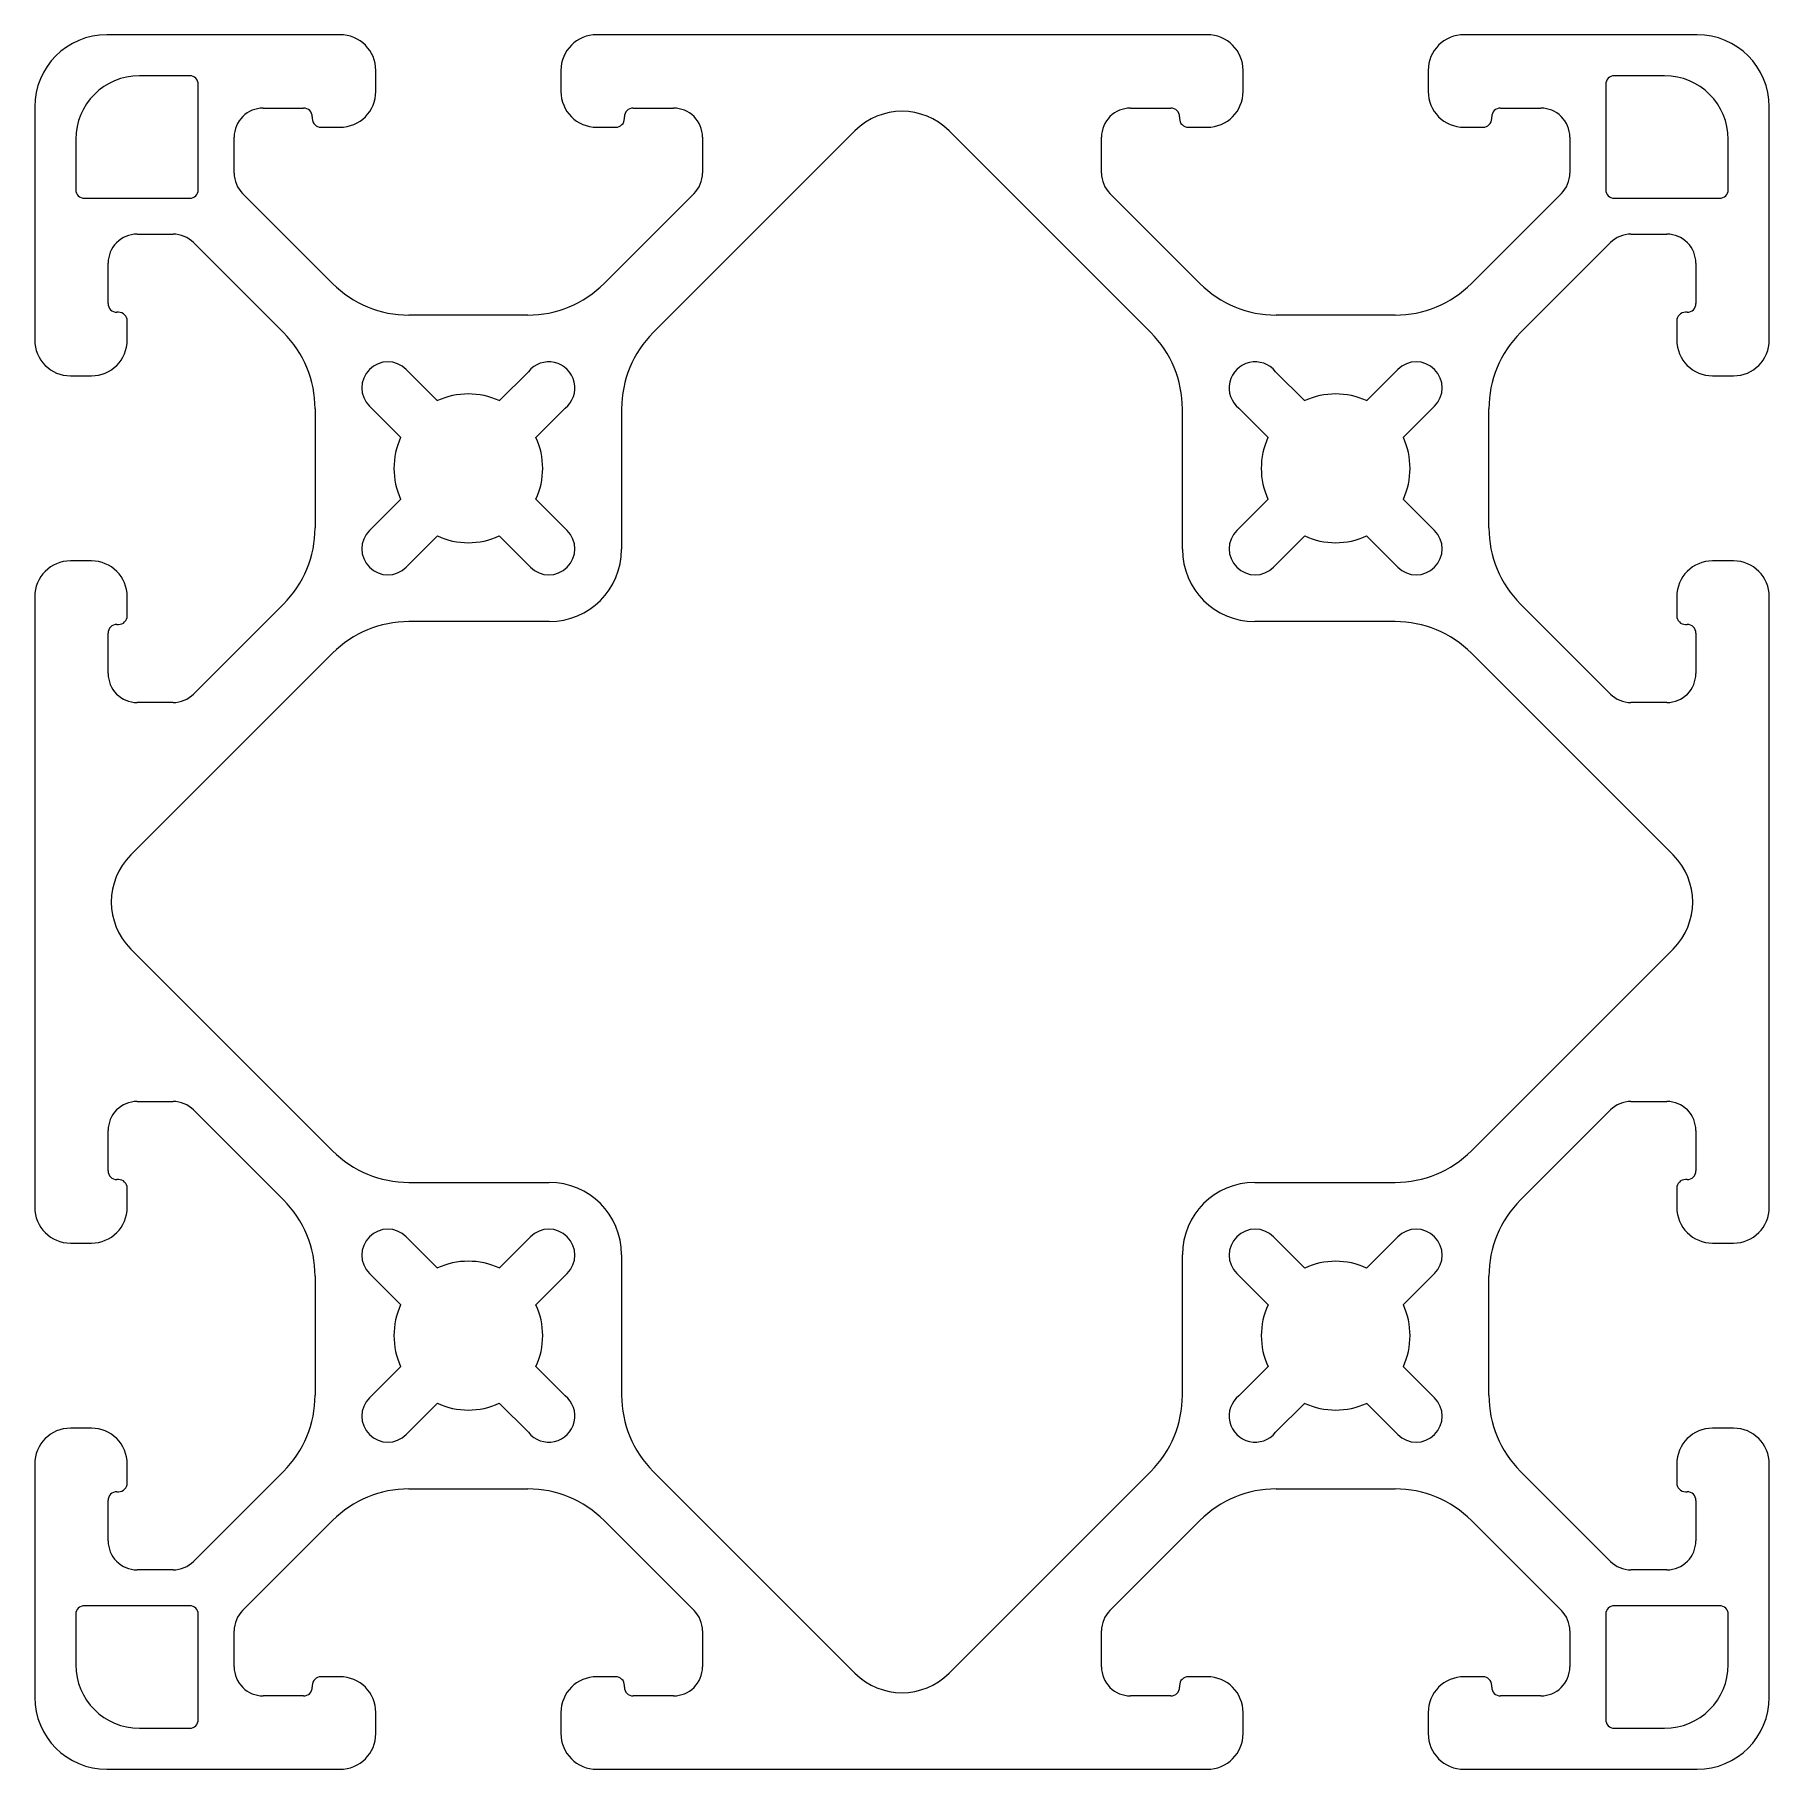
# Model space of a CAD drawing. Header units: inches. Extents: x -1.5 to 1.5, y -1.5 to 1.5.
import ezdxf

# ---------------------------------------------------------------- set-up
doc = ezdxf.new("R2010")
doc.units = ezdxf.units.IN
doc.header["$MEASUREMENT"] = 0

msp = doc.modelspace()

# ---------------------------------------------------------------- linework, layer by layer
at = {"color": 7, "linetype": 'Continuous', "lineweight": 15}
for p, q in [((-0.972, 1.5), (-1.375, 1.5)), ((0.528, 1.5), (-0.528, 1.5)), ((1.375, 1.5), (0.972, 1.5)), ((-1.232, 1.429), (-1.319, 1.429)), ((-1.217, 1.232), (-1.217, 1.414)), ((-0.91, 1.402), (-0.91, 1.438)), ((-0.59, 1.438), (-0.59, 1.402)), ((0.59, 1.402), (0.59, 1.438)), ((0.91, 1.438), (0.91, 1.402)), ((1.217, 1.414), (1.217, 1.232)), ((1.319, 1.429), (1.232, 1.429)), ((-1.5, 1.375), (-1.5, 0.972)), ((-1.1048, 1.373), (-1.035, 1.373)), ((-1.02, 1.358), (-1.02, 1.355)), ((-0.48, 1.355), (-0.48, 1.358)), ((-0.465, 1.373), (-0.3952, 1.373)), ((0.3952, 1.373), (0.465, 1.373)), ((0.48, 1.358), (0.48, 1.355)), ((1.02, 1.355), (1.02, 1.358)), ((1.035, 1.373), (1.1048, 1.373)), ((1.5, 0.972), (1.5, 1.375)), ((-1.155, 1.2606), (-1.155, 1.323)), ((-1.005, 1.34), (-0.972, 1.34)), ((-0.528, 1.34), (-0.495, 1.34)), ((-0.0813, 1.3338), (-0.4302, 0.9849)), ((-0.345, 1.323), (-0.345, 1.2606)), ((0.4302, 0.9849), (0.0813, 1.3338)), ((0.345, 1.2606), (0.345, 1.323)), ((0.495, 1.34), (0.528, 1.34)), ((0.972, 1.34), (1.005, 1.34)), ((1.155, 1.323), (1.155, 1.2606)), ((-1.429, 1.319), (-1.429, 1.232)), ((1.429, 1.232), (1.429, 1.319)), ((-1.414, 1.217), (-1.232, 1.217)), ((-0.9849, 1.0698), (-1.1404, 1.2252)), ((-0.3596, 1.2252), (-0.5151, 1.0698)), ((0.5151, 1.0698), (0.3596, 1.2252)), ((1.1404, 1.2252), (0.9849, 1.0698)), ((1.232, 1.217), (1.414, 1.217)), ((-1.323, 1.155), (-1.2606, 1.155)), ((-1.2252, 1.1404), (-1.0698, 0.9849)), ((1.0698, 0.9849), (1.2252, 1.1404)), ((1.2606, 1.155), (1.323, 1.155)), ((-1.373, 1.035), (-1.373, 1.1048)), ((1.373, 1.1048), (1.373, 1.035)), ((-1.355, 1.02), (-1.358, 1.02)), ((-1.34, 0.972), (-1.34, 1.005)), ((-0.6473, 1.015), (-0.8527, 1.015)), ((0.8527, 1.015), (0.6473, 1.015)), ((1.34, 1.005), (1.34, 0.972)), ((1.358, 1.02), (1.355, 1.02)), ((-1.438, 0.91), (-1.402, 0.91)), ((-0.8034, 0.867), (-0.8574, 0.921)), ((-0.6461, 0.9172), (-0.6966, 0.867)), ((0.6966, 0.867), (0.6461, 0.9172)), ((0.8574, 0.921), (0.8034, 0.867)), ((1.402, 0.91), (1.438, 0.91)), ((-1.015, 0.8527), (-1.015, 0.6473)), ((-0.921, 0.8574), (-0.867, 0.8034)), ((-0.633, 0.8034), (-0.5828, 0.8539)), ((-0.485, 0.8527), (-0.485, 0.61)), ((0.485, 0.61), (0.485, 0.8527)), ((0.5828, 0.8539), (0.633, 0.8034)), ((0.867, 0.8034), (0.921, 0.8574)), ((1.015, 0.6473), (1.015, 0.8527)), ((-0.867, 0.6966), (-0.921, 0.6426)), ((-0.579, 0.6426), (-0.633, 0.6966)), ((0.633, 0.6966), (0.579, 0.6426)), ((0.921, 0.6426), (0.867, 0.6966)), ((-0.8574, 0.579), (-0.8034, 0.633)), ((-0.6966, 0.633), (-0.6426, 0.579)), ((0.6426, 0.579), (0.6966, 0.633)), ((0.8034, 0.633), (0.8574, 0.579)), ((-1.402, 0.59), (-1.438, 0.59)), ((1.438, 0.59), (1.402, 0.59)), ((-1.5, 0.528), (-1.5, -0.528)), ((-1.34, 0.495), (-1.34, 0.528)), ((-1.0698, 0.5151), (-1.2252, 0.3596)), ((1.2252, 0.3596), (1.0698, 0.5151)), ((1.34, 0.528), (1.34, 0.495)), ((1.5, -0.528), (1.5, 0.528)), ((-1.358, 0.48), (-1.355, 0.48)), ((-0.61, 0.485), (-0.8527, 0.485)), ((0.8527, 0.485), (0.61, 0.485)), ((1.355, 0.48), (1.358, 0.48)), ((-1.373, 0.3952), (-1.373, 0.465)), ((1.373, 0.465), (1.373, 0.3952)), ((-0.9849, 0.4302), (-1.3338, 0.0813)), ((1.3338, 0.0813), (0.9849, 0.4302)), ((-1.2606, 0.345), (-1.323, 0.345)), ((1.323, 0.345), (1.2606, 0.345)), ((-1.3338, -0.0813), (-0.9849, -0.4302)), ((0.9849, -0.4302), (1.3338, -0.0813)), ((-1.323, -0.345), (-1.2606, -0.345)), ((-1.2252, -0.3596), (-1.0698, -0.5151)), ((1.0698, -0.5151), (1.2252, -0.3596)), ((1.2606, -0.345), (1.323, -0.345)), ((-1.373, -0.465), (-1.373, -0.3952)), ((1.373, -0.3952), (1.373, -0.465)), ((-1.355, -0.48), (-1.358, -0.48)), ((-1.34, -0.528), (-1.34, -0.495)), ((-0.8527, -0.485), (-0.61, -0.485)), ((0.61, -0.485), (0.8527, -0.485)), ((1.34, -0.495), (1.34, -0.528)), ((1.358, -0.48), (1.355, -0.48)), ((-1.438, -0.59), (-1.402, -0.59)), ((-0.8034, -0.633), (-0.8574, -0.579)), ((-0.6426, -0.579), (-0.6966, -0.633)), ((0.6966, -0.633), (0.6426, -0.579)), ((0.8574, -0.579), (0.8034, -0.633)), ((1.402, -0.59), (1.438, -0.59)), ((-0.485, -0.61), (-0.485, -0.8527)), ((0.485, -0.8527), (0.485, -0.61)), ((-1.015, -0.6473), (-1.015, -0.8527)), ((-0.921, -0.6426), (-0.867, -0.6966)), ((-0.633, -0.6966), (-0.579, -0.6426)), ((0.579, -0.6426), (0.633, -0.6966)), ((0.867, -0.6966), (0.921, -0.6426)), ((1.015, -0.8527), (1.015, -0.6473)), ((-0.867, -0.8034), (-0.921, -0.8574)), ((-0.5828, -0.8539), (-0.633, -0.8034)), ((0.633, -0.8034), (0.5828, -0.8539)), ((0.921, -0.8574), (0.867, -0.8034)), ((-0.8574, -0.921), (-0.8034, -0.867)), ((-0.6966, -0.867), (-0.6461, -0.9172)), ((0.6461, -0.9172), (0.6966, -0.867)), ((0.8034, -0.867), (0.8574, -0.921)), ((-1.402, -0.91), (-1.438, -0.91)), ((1.438, -0.91), (1.402, -0.91)), ((-1.5, -0.972), (-1.5, -1.375)), ((-1.34, -1.005), (-1.34, -0.972)), ((-1.0698, -0.9849), (-1.2252, -1.1404)), ((-0.4302, -0.9849), (-0.0813, -1.3338)), ((0.0813, -1.3338), (0.4302, -0.9849)), ((1.2252, -1.1404), (1.0698, -0.9849)), ((1.34, -0.972), (1.34, -1.005)), ((1.5, -1.375), (1.5, -0.972)), ((-1.358, -1.02), (-1.355, -1.02)), ((-0.8527, -1.015), (-0.6473, -1.015)), ((0.6473, -1.015), (0.8527, -1.015)), ((1.355, -1.02), (1.358, -1.02)), ((-1.373, -1.1048), (-1.373, -1.035)), ((1.373, -1.035), (1.373, -1.1048)), ((-1.1404, -1.2252), (-0.9849, -1.0698)), ((-0.5151, -1.0698), (-0.3596, -1.2252)), ((0.3596, -1.2252), (0.5151, -1.0698)), ((0.9849, -1.0698), (1.1404, -1.2252)), ((-1.2606, -1.155), (-1.323, -1.155)), ((1.323, -1.155), (1.2606, -1.155)), ((-1.232, -1.217), (-1.414, -1.217)), ((1.414, -1.217), (1.232, -1.217)), ((-1.429, -1.232), (-1.429, -1.319)), ((-1.217, -1.414), (-1.217, -1.232)), ((1.217, -1.232), (1.217, -1.414)), ((1.429, -1.319), (1.429, -1.232)), ((-1.155, -1.323), (-1.155, -1.2606)), ((-0.345, -1.2606), (-0.345, -1.323)), ((0.345, -1.323), (0.345, -1.2606)), ((1.155, -1.2606), (1.155, -1.323)), ((-0.972, -1.34), (-1.005, -1.34)), ((-0.495, -1.34), (-0.528, -1.34)), ((0.528, -1.34), (0.495, -1.34)), ((1.005, -1.34), (0.972, -1.34)), ((-1.035, -1.373), (-1.1048, -1.373)), ((-1.02, -1.355), (-1.02, -1.358)), ((-0.48, -1.358), (-0.48, -1.355)), ((-0.3952, -1.373), (-0.465, -1.373)), ((0.465, -1.373), (0.3952, -1.373)), ((0.48, -1.355), (0.48, -1.358)), ((1.02, -1.358), (1.02, -1.355)), ((1.1048, -1.373), (1.035, -1.373)), ((-0.91, -1.438), (-0.91, -1.402)), ((-0.59, -1.402), (-0.59, -1.438)), ((0.59, -1.438), (0.59, -1.402)), ((0.91, -1.402), (0.91, -1.438)), ((-1.319, -1.429), (-1.232, -1.429)), ((1.232, -1.429), (1.319, -1.429)), ((-1.375, -1.5), (-0.972, -1.5)), ((-0.528, -1.5), (0.528, -1.5)), ((0.972, -1.5), (1.375, -1.5))]:
    msp.add_line(p, q, dxfattribs=at)
for centre, radius, start, end in [((-1.375, 1.375), 0.125, 90, 180), ((-0.972, 1.438), 0.062, 360, 90), ((-0.528, 1.438), 0.062, 90, 180), ((0.528, 1.438), 0.062, 0, 90), ((0.972, 1.438), 0.062, 90, 180), ((1.375, 1.375), 0.125, 0, 90), ((-1.319, 1.319), 0.11, 90, 180), ((-1.232, 1.414), 0.015, 0, 90), ((1.232, 1.414), 0.015, 90, 180), ((1.319, 1.319), 0.11, 0, 90), ((-0.972, 1.402), 0.062, 270.0006, 0), ((-0.528, 1.402), 0.062, 180, 269.9994), ((0.528, 1.402), 0.062, 270.0006, 0), ((0.972, 1.402), 0.062, 180, 269.9994), ((-1.105, 1.323), 0.05, 89.8174, 180), ((-1.035, 1.358), 0.015, 360, 90), ((-1.005, 1.355), 0.015, 180, 270.0006), ((-0.495, 1.355), 0.015, 269.9994, 0), ((-0.465, 1.358), 0.015, 90, 180), ((-0.395, 1.323), 0.05, 0, 90.1826), ((0, 1.2525), 0.115, 45, 135), ((0.395, 1.323), 0.05, 89.8174, 180), ((0.465, 1.358), 0.015, 0, 90), ((0.495, 1.355), 0.015, 180, 270.0006), ((1.005, 1.355), 0.015, 269.9994, 0), ((1.035, 1.358), 0.015, 90, 180), ((1.105, 1.323), 0.05, 0, 90.1826), ((-1.105, 1.2606), 0.05, 180, 225), ((-0.395, 1.2606), 0.05, 315, 0), ((0.395, 1.2606), 0.05, 180, 225), ((1.105, 1.2606), 0.05, 315, 0), ((-1.414, 1.232), 0.015, 180, 270), ((-1.232, 1.232), 0.015, 270, 0), ((1.232, 1.232), 0.015, 180, 270), ((1.414, 1.232), 0.015, 270, 0), ((-1.323, 1.105), 0.05, 90, 180.1826), ((-1.2606, 1.105), 0.05, 45, 90), ((1.2606, 1.105), 0.05, 90, 135), ((1.323, 1.105), 0.05, 359.8174, 90), ((-0.8527, 1.202), 0.187, 225, 270), ((-0.6473, 1.202), 0.187, 270, 315), ((0.6473, 1.202), 0.187, 225, 270), ((0.8527, 1.202), 0.187, 270, 315), ((-1.358, 1.035), 0.015, 180, 270), ((1.358, 1.035), 0.015, 270, 0), ((-1.355, 1.005), 0.015, 359.9994, 90), ((1.355, 1.005), 0.015, 90, 180.0006), ((-1.438, 0.972), 0.062, 180, 270), ((-1.402, 0.972), 0.062, 270, 359.9994), ((-1.202, 0.8527), 0.187, 0, 45), ((-0.298, 0.8527), 0.187, 135, 180), ((0.298, 0.8527), 0.187, 0, 45), ((1.202, 0.8527), 0.187, 135, 180), ((1.402, 0.972), 0.062, 180.0006, 270), ((1.438, 0.972), 0.062, 270, 0), ((-0.8892, 0.8892), 0.045, 45, 225), ((-0.6108, 0.8892), 0.045, 308.4359, 141.5641), ((0.6108, 0.8892), 0.045, 38.4359, 231.5641), ((0.8892, 0.8892), 0.045, 315, 135), ((-0.75, 0.75), 0.1287, 65.4742, 114.5258), ((0.75, 0.75), 0.1287, 65.4742, 114.5258), ((-0.75, 0.75), 0.1287, 155.4742, 204.5258), ((-0.75, 0.75), 0.1286, 335.4742, 24.5258), ((0.75, 0.75), 0.1287, 155.4742, 204.5258), ((0.75, 0.75), 0.1287, 335.4742, 24.5258), ((-1.202, 0.6473), 0.187, 315, 0), ((-0.8892, 0.6108), 0.045, 135, 315), ((-0.75, 0.75), 0.1286, 245.4742, 294.5258), ((-0.6108, 0.6108), 0.045, 225, 45), ((0.6108, 0.6108), 0.045, 135, 315), ((0.75, 0.75), 0.1286, 245.4742, 294.5258), ((0.8892, 0.6108), 0.045, 225, 45), ((1.202, 0.6473), 0.187, 180, 225), ((-0.61, 0.61), 0.125, 270, 0), ((0.61, 0.61), 0.125, 180, 270), ((-1.438, 0.528), 0.062, 90, 180), ((-1.402, 0.528), 0.062, 0.0006, 90), ((1.402, 0.528), 0.062, 90, 179.9994), ((1.438, 0.528), 0.062, 0, 90), ((-1.358, 0.465), 0.015, 90, 180), ((-1.355, 0.495), 0.015, 270, 0.0006), ((-0.8527, 0.298), 0.187, 90, 135), ((0.8527, 0.298), 0.187, 45, 90), ((1.355, 0.495), 0.015, 179.9994, 270), ((1.358, 0.465), 0.015, 360, 90), ((-1.323, 0.395), 0.05, 179.8174, 270), ((1.323, 0.395), 0.05, 270, 0.1826), ((-1.2606, 0.395), 0.05, 270, 315), ((1.2606, 0.395), 0.05, 225, 270), ((-1.2525, 0), 0.115, 135, 225), ((1.2525, 0), 0.115, 315, 45), ((-1.323, -0.395), 0.05, 90, 180.1826), ((-1.2606, -0.395), 0.05, 45, 90), ((1.2606, -0.395), 0.05, 90, 135), ((1.323, -0.395), 0.05, 359.8174, 90), ((-0.8527, -0.298), 0.187, 225, 270), ((0.8527, -0.298), 0.187, 270, 315), ((-1.358, -0.465), 0.015, 180, 270), ((1.358, -0.465), 0.015, 270, 0), ((-1.355, -0.495), 0.015, 359.9994, 90), ((-0.61, -0.61), 0.125, 0, 90), ((0.61, -0.61), 0.125, 90, 180), ((1.355, -0.495), 0.015, 90, 180.0006), ((-1.438, -0.528), 0.062, 180, 270), ((-1.402, -0.528), 0.062, 270, 359.9994), ((-1.202, -0.6473), 0.187, 0, 45), ((1.202, -0.6473), 0.187, 135, 180), ((1.402, -0.528), 0.062, 180.0006, 270), ((1.438, -0.528), 0.062, 270, 0), ((-0.8892, -0.6108), 0.045, 45, 225), ((-0.6108, -0.6108), 0.045, 315, 135), ((0.6108, -0.6108), 0.045, 45, 225), ((0.8892, -0.6108), 0.045, 315, 135), ((-0.75, -0.75), 0.1287, 65.4742, 114.5258), ((0.75, -0.75), 0.1286, 65.4742, 114.5258), ((-0.75, -0.75), 0.1287, 155.4742, 204.5258), ((-0.75, -0.75), 0.1286, 335.4742, 24.5258), ((0.75, -0.75), 0.1286, 155.4742, 204.5258), ((0.75, -0.75), 0.1287, 335.4742, 24.5258), ((-1.202, -0.8527), 0.187, 315, 0), ((-0.8892, -0.8892), 0.045, 135, 315), ((-0.75, -0.75), 0.1286, 245.4742, 294.5258), ((-0.6108, -0.8892), 0.045, 218.4359, 51.5641), ((-0.298, -0.8527), 0.187, 180, 225), ((0.298, -0.8527), 0.187, 315, 0), ((0.6108, -0.8892), 0.045, 128.4359, 321.5641), ((0.75, -0.75), 0.1287, 245.4742, 294.5258), ((0.8892, -0.8892), 0.045, 225, 45), ((1.202, -0.8527), 0.187, 180, 225), ((-1.438, -0.972), 0.062, 90, 180), ((-1.402, -0.972), 0.062, 0.0006, 90), ((1.402, -0.972), 0.062, 90, 179.9994), ((1.438, -0.972), 0.062, 0, 90), ((-1.358, -1.035), 0.015, 90, 180), ((-1.355, -1.005), 0.015, 270, 0.0006), ((-0.8527, -1.202), 0.187, 90, 135), ((-0.6473, -1.202), 0.187, 45, 90), ((0.6473, -1.202), 0.187, 90, 135), ((0.8527, -1.202), 0.187, 45, 90), ((1.355, -1.005), 0.015, 179.9994, 270), ((1.358, -1.035), 0.015, 360, 90), ((-1.323, -1.105), 0.05, 179.8174, 270), ((1.323, -1.105), 0.05, 270, 0.1826), ((-1.2606, -1.105), 0.05, 270, 315), ((1.2606, -1.105), 0.05, 225, 270), ((-1.414, -1.232), 0.015, 90, 180), ((-1.232, -1.232), 0.015, 0, 90), ((-1.105, -1.2606), 0.05, 135, 180), ((-0.395, -1.2606), 0.05, 0, 45), ((0.395, -1.2606), 0.05, 135, 180), ((1.105, -1.2606), 0.05, 0, 45), ((1.232, -1.232), 0.015, 90, 180), ((1.414, -1.232), 0.015, 0, 90), ((-1.319, -1.319), 0.11, 180, 270), ((1.319, -1.319), 0.11, 270, 0), ((-1.105, -1.323), 0.05, 180, 270.1826), ((-1.005, -1.355), 0.015, 89.9994, 180), ((-0.972, -1.402), 0.062, 0, 89.9994), ((-0.528, -1.402), 0.062, 90.0006, 180), ((-0.495, -1.355), 0.015, 0, 90.0006), ((-0.395, -1.323), 0.05, 269.8174, 0), ((0, -1.2525), 0.115, 225, 315), ((0.395, -1.323), 0.05, 180, 270.1826), ((0.495, -1.355), 0.015, 89.9994, 180), ((0.528, -1.402), 0.062, 360, 89.9994), ((0.972, -1.402), 0.062, 90.0006, 180), ((1.005, -1.355), 0.015, 360, 90.0006), ((1.105, -1.323), 0.05, 269.8174, 0), ((-1.375, -1.375), 0.125, 180, 270), ((-1.035, -1.358), 0.015, 270, 0), ((-0.465, -1.358), 0.015, 180, 270), ((0.465, -1.358), 0.015, 270, 0), ((1.035, -1.358), 0.015, 180, 270), ((1.375, -1.375), 0.125, 270, 0), ((-1.232, -1.414), 0.015, 270, 0), ((-0.972, -1.438), 0.062, 270, 0), ((-0.528, -1.438), 0.062, 180, 270), ((0.528, -1.438), 0.062, 270, 360), ((0.972, -1.438), 0.062, 180, 270), ((1.232, -1.414), 0.015, 180, 270)]:
    msp.add_arc(centre, radius, start, end, dxfattribs=at)

doc.saveas('drawing.dxf')
